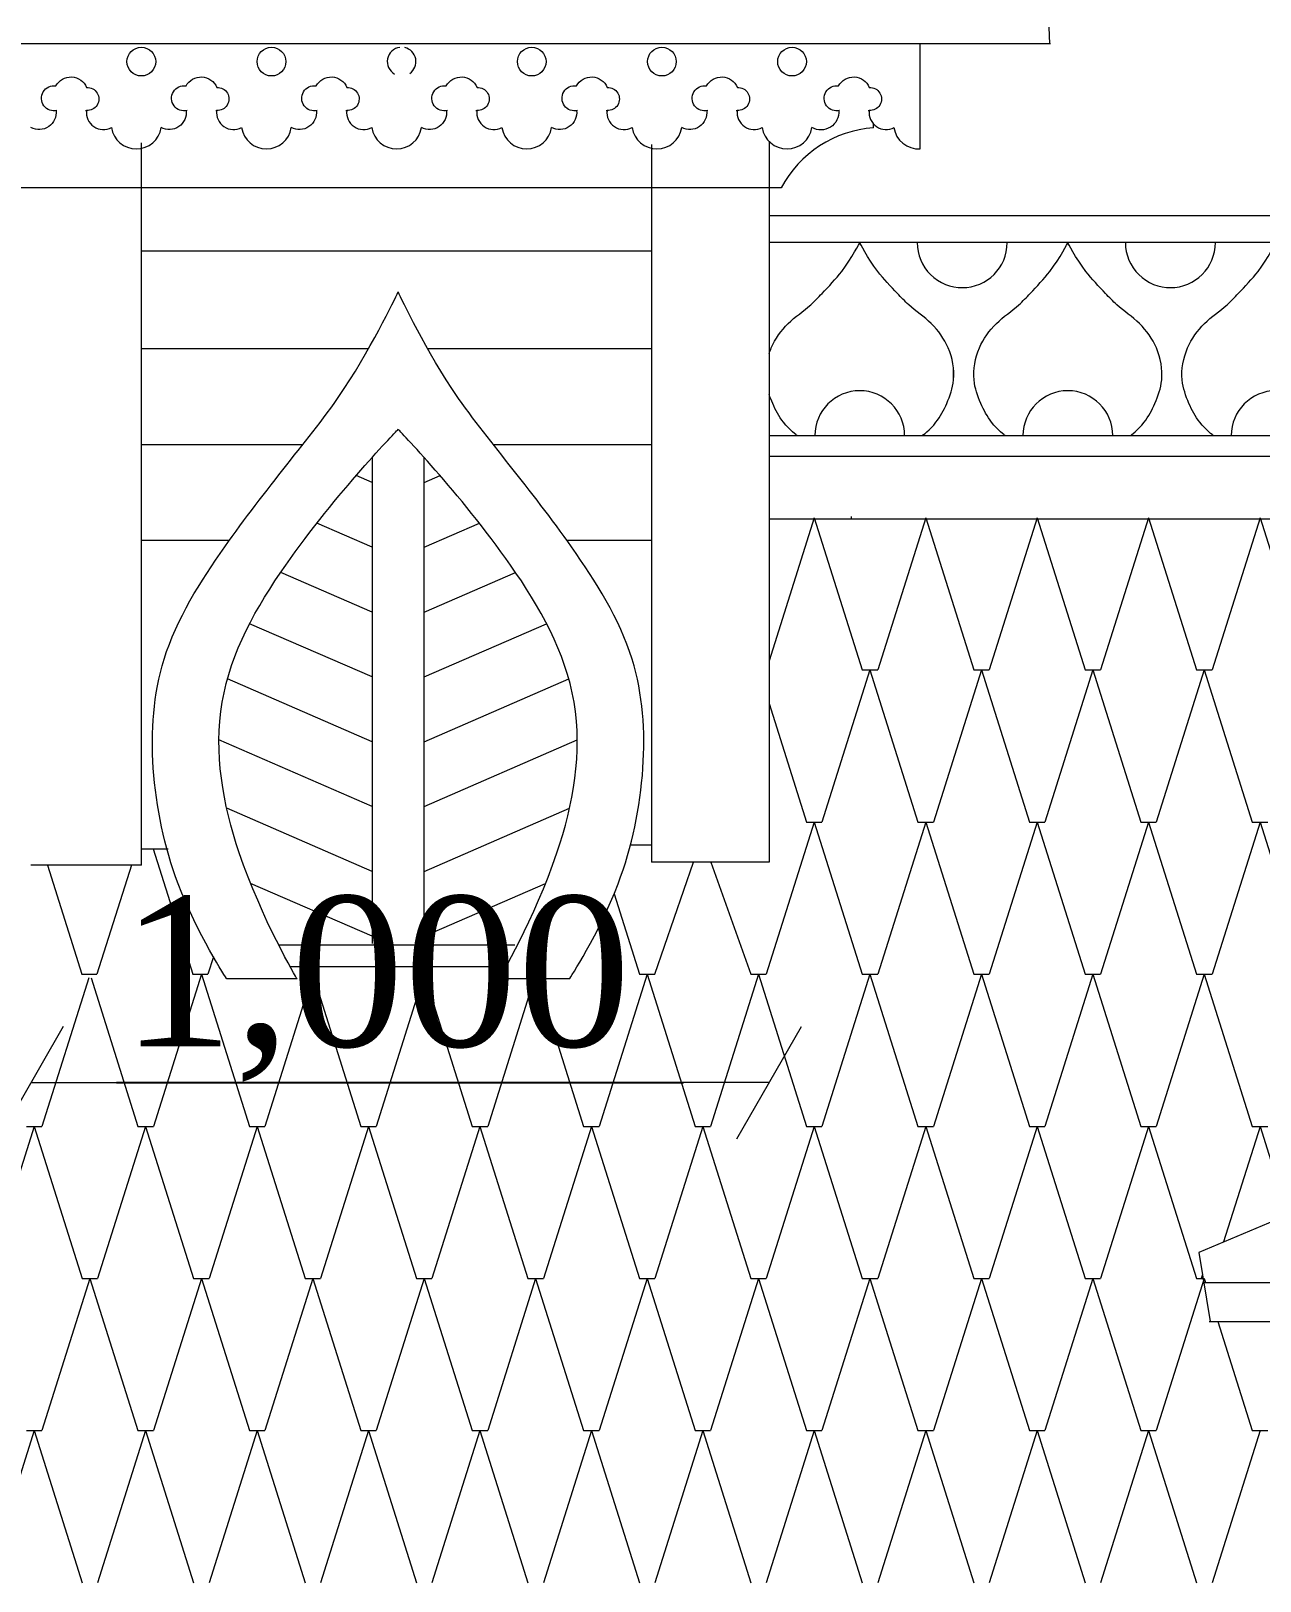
# Model space of a CAD drawing. Header units: millimetres. Extents: x 2399 to 111977, y 1313 to 59551.
# Drawn here: x 9889 to 11526, y 39834 to 41899 of the extents above; entities that cross this region are included whole.
import ezdxf

# ---------------------------------------------------------------- set-up
doc = ezdxf.new("R2010")
doc.units = ezdxf.units.MM
doc.layers.add('dim', color=7, linetype='Continuous')
doc.layers.add('hatch1', color=7, linetype='Continuous', lineweight=20, true_color=0x6a6a6a)
doc.layers.add('main line', color=7, linetype='Continuous', lineweight=13)
doc.styles.add('СГЕНЕРИР_СТИЛЬ_1', font='georgia.ttf')
doc.dimstyles.new('СГЕНЕРИР_СТИЛЬ__6', dxfattribs={"dimtxt": 200, "dimasz": 114, "dimexe": 0.18, "dimexo": 0.0625, "dimgap": 0.09, "dimtad": 1, "dimtih": 1, "dimtoh": 1, "dimdec": 3, "dimlfac": 0.001, "dimzin": 0, "dimdsep": 46, "dimtxsty": 'СГЕНЕРИР_СТИЛЬ_1', "dimblk": 'ARROWHEAD_2', "dimblk1": 'ARROWHEAD_2', "dimblk2": 'ARROWHEAD_2', "dimcen": 0.09, "dimse1": 1, "dimse2": 1, "dimclrd": 7, "dimclre": 7, "dimclrt": 7, "dimadec": 0, "dimazin": 0, "dimtfac": 1, "dimtdec": 4, "dimtmove": 0, "dimatfit": 3, "dimfxl": 1, "dimtolj": 1, "dimtzin": 0, "dimarcsym": 0})

# ---------------------------------------------------------------- blocks, each defined once
blk = doc.blocks.new('ARROWHEAD_2')
at = {"color": 0, "linetype": 'Continuous', "lineweight": 0}
for p, q in [((-0.378, -0.655), (0.378, 0.655)), ((0, 0), (-1, 0))]:
    blk.add_line(p, q, dxfattribs=at)
blk = doc.blocks.new('*D420')
at = {"layer": 'Defpoints', "color": 0, "linetype": 'Continuous', "transparency": 16777216}
for p in [(10872.4, 41197.5), (9888.7, 41022.2), (10872.4, 40497.8)]:
    blk.add_point(p, dxfattribs=at)
at = {"layer": 'dim', "color": 7, "linetype": 'Continuous', "lineweight": -2, "transparency": 16777216}
blk.add_line((10002.7, 40497.8), (10758.4, 40497.8), dxfattribs=at)
at = {"layer": 'dim', "color": 7, "linetype": 'Continuous', "lineweight": -2, "transparency": 16777216, "xscale": 114, "yscale": 114, "zscale": 114, "rotation": 180}
blk.add_blockref('ARROWHEAD_2', (9888.7, 40497.8), dxfattribs=at)
at = {"layer": 'dim', "color": 7, "linetype": 'Continuous', "lineweight": -2, "transparency": 16777216, "xscale": 114, "yscale": 114, "zscale": 114}
blk.add_blockref('ARROWHEAD_2', (10872.4, 40497.8), dxfattribs=at)
at = {"layer": 'dim', "color": 7, "linetype": 'Continuous', "lineweight": 13, "transparency": 16777216, "insert": (10348.1, 40622.5), "char_height": 200, "attachment_point": 5, "style": 'СГЕНЕРИР_СТИЛЬ_1'}
blk.add_mtext('\\A1;1,000', dxfattribs=at)

msp = doc.modelspace()

# ---------------------------------------------------------------- linework, layer by layer
at = {"layer": 'hatch1', "color": 251, "linetype": 'Continuous', "lineweight": 20, "true_color": 0x6a6a6a}
for p, q in [((10932.5017, 41250.1817), (10872.4073, 41059.7445)), ((10932.5017, 41250.1817), (10996.4498, 41047.532)), ((11080.9893, 41250.1817), (11017.0411, 41047.532)), ((11080.9893, 41250.1817), (11144.9374, 41047.532)), ((11229.4769, 41250.1817), (11165.5287, 41047.532)), ((11229.4769, 41250.1817), (11293.425, 41047.532)), ((11377.9644, 41250.1817), (11314.0163, 41047.532)), ((11377.9644, 41250.1817), (11441.9126, 41047.532)), ((11526.452, 41250.1817), (11462.5039, 41047.532)), ((11526.452, 41250.1817), (11590.4002, 41047.532)), ((11006.7455, 41047.532), (10942.7973, 40844.8823)), ((10996.4498, 41047.532), (11017.0411, 41047.532)), ((11006.7455, 41047.532), (11070.6936, 40844.8823)), ((11155.2331, 41047.532), (11091.2849, 40844.8823)), ((11144.9374, 41047.532), (11165.5287, 41047.532)), ((11155.2331, 41047.532), (11219.1812, 40844.8823)), ((11303.7206, 41047.532), (11239.7725, 40844.8823)), ((11293.425, 41047.532), (11314.0163, 41047.532)), ((11303.7206, 41047.532), (11367.6688, 40844.8823)), ((11452.2082, 41047.532), (11388.2601, 40844.8823)), ((11441.9126, 41047.532), (11462.5039, 41047.532)), ((11452.2082, 41047.532), (11516.1564, 40844.8823)), ((10872.4073, 41002.6928), (10922.206, 40844.8823)), ((10932.5017, 40844.8823), (10868.5535, 40642.2326)), ((10922.206, 40844.8823), (10942.7973, 40844.8823)), ((10932.5017, 40844.8823), (10996.4498, 40642.2326)), ((11080.9893, 40844.8823), (11017.0411, 40642.2326)), ((11070.6936, 40844.8823), (11091.2849, 40844.8823)), ((11080.9893, 40844.8823), (11144.9374, 40642.2326)), ((11229.4769, 40844.8823), (11165.5287, 40642.2326)), ((11219.1812, 40844.8823), (11239.7725, 40844.8823)), ((11229.4769, 40844.8823), (11293.425, 40642.2326)), ((11377.9644, 40844.8823), (11314.0163, 40642.2326)), ((11367.6688, 40844.8823), (11388.2601, 40844.8823)), ((11377.9644, 40844.8823), (11441.9126, 40642.2326)), ((11526.452, 40844.8823), (11462.5039, 40642.2326)), ((11516.1564, 40844.8823), (11536.7477, 40844.8823)), ((11526.452, 40844.8823), (11590.4002, 40642.2326)), ((10051.7917, 40809.084), (10104.4433, 40642.2326)), ((9910.7523, 40787.5295), (9956.6022, 40642.2326)), ((10022.6141, 40787.5295), (9976.7643, 40642.2326)), ((10720.066, 40642.2326), (10771.5553, 40791.4833)), ((10794.8912, 40791.4833), (10847.9622, 40642.2326)), ((10665.7375, 40749.1445), (10699.4746, 40642.2326)), ((10131.8856, 40665.3035), (10124.6054, 40642.2326)), ((9965.842, 40637.5097), (9903.3842, 40439.5829)), ((9956.1729, 40642.2326), (9976.7643, 40642.2326)), ((9968.8227, 40637.5097), (10031.2805, 40439.5829)), ((10115.8199, 40642.2326), (10051.8718, 40439.5829)), ((10104.014, 40642.2326), (10124.6054, 40642.2326)), ((10115.8199, 40642.2326), (10179.7681, 40439.5829)), ((10264.3075, 40642.2326), (10200.3594, 40439.5829)), ((10264.3075, 40642.2326), (10264.3075, 40653.6372)), ((10264.3075, 40642.2326), (10328.2557, 40439.5829)), ((10412.7951, 40642.2326), (10348.847, 40439.5829)), ((10412.7951, 40642.2326), (10476.7433, 40439.5829)), ((10709.7703, 40642.2326), (10645.8222, 40439.5829)), ((10699.4746, 40642.2326), (10720.066, 40642.2326)), ((10709.7703, 40642.2326), (10773.7184, 40439.5829)), ((10858.2579, 40642.2326), (10794.3098, 40439.5829)), ((10847.9622, 40642.2326), (10868.5535, 40642.2326)), ((10858.2579, 40642.2326), (10922.206, 40439.5829)), ((11006.7455, 40642.2326), (10942.7973, 40439.5829)), ((10996.4498, 40642.2326), (11017.0411, 40642.2326)), ((11006.7455, 40642.2326), (11070.6936, 40439.5829)), ((11155.2331, 40642.2326), (11091.2849, 40439.5829)), ((11144.9374, 40642.2326), (11165.5287, 40642.2326)), ((11155.2331, 40642.2326), (11219.1812, 40439.5829)), ((11303.7206, 40642.2326), (11239.7725, 40439.5829)), ((11293.425, 40642.2326), (11314.0163, 40642.2326)), ((11303.7206, 40642.2326), (11367.6688, 40439.5829)), ((11452.2082, 40642.2326), (11388.2601, 40439.5829)), ((11441.9126, 40642.2326), (11462.5039, 40642.2326)), ((11452.2082, 40642.2326), (11516.1564, 40439.5829)), ((10559.2779, 40635.8795), (10497.3346, 40439.5829)), ((10563.2875, 40635.8795), (10625.2308, 40439.5829)), ((9893.0886, 40439.5829), (9829.1404, 40236.9332)), ((9882.7929, 40439.5829), (9903.3842, 40439.5829)), ((9893.0886, 40439.5829), (9957.0367, 40236.9332)), ((10041.5761, 40439.5829), (9977.628, 40236.9332)), ((10031.2805, 40439.5829), (10051.8718, 40439.5829)), ((10041.5761, 40439.5829), (10105.5243, 40236.9332)), ((10190.0637, 40439.5829), (10126.1156, 40236.9332)), ((10179.7681, 40439.5829), (10200.3594, 40439.5829)), ((10190.0637, 40439.5829), (10254.0119, 40236.9332)), ((10338.5513, 40439.5829), (10274.6032, 40236.9332)), ((10328.2557, 40439.5829), (10348.847, 40439.5829)), ((10338.5513, 40439.5829), (10402.4995, 40236.9332)), ((10487.0389, 40439.5829), (10423.0908, 40236.9332)), ((10476.7433, 40439.5829), (10497.3346, 40439.5829)), ((10487.0389, 40439.5829), (10550.987, 40236.9332)), ((10635.5265, 40439.5829), (10571.5784, 40236.9332)), ((10625.2308, 40439.5829), (10645.8222, 40439.5829)), ((10635.5265, 40439.5829), (10699.4746, 40236.9332)), ((10784.0141, 40439.5829), (10720.066, 40236.9332)), ((10773.7184, 40439.5829), (10794.3098, 40439.5829)), ((10784.0141, 40439.5829), (10847.9622, 40236.9332)), ((10932.5017, 40439.5829), (10868.5535, 40236.9332)), ((10922.206, 40439.5829), (10942.7973, 40439.5829)), ((10932.5017, 40439.5829), (10996.4498, 40236.9332)), ((11080.9893, 40439.5829), (11017.0411, 40236.9332)), ((11070.6936, 40439.5829), (11091.2849, 40439.5829)), ((11080.9893, 40439.5829), (11144.9374, 40236.9332)), ((11229.4769, 40439.5829), (11165.5287, 40236.9332)), ((11219.1812, 40439.5829), (11239.7725, 40439.5829)), ((11229.4769, 40439.5829), (11293.425, 40236.9332)), ((11377.9644, 40439.5829), (11314.0163, 40236.9332)), ((11367.6688, 40439.5829), (11388.2601, 40439.5829)), ((11377.9644, 40439.5829), (11441.9126, 40236.9332)), ((11526.452, 40439.5829), (11477.8599, 40285.5958)), ((11516.1564, 40439.5829), (11536.7477, 40439.5829)), ((11526.452, 40439.5829), (11563.6449, 40321.7198)), ((9967.3324, 40236.9332), (9903.3842, 40034.2835)), ((9957.0367, 40236.9332), (9977.628, 40236.9332)), ((9967.3324, 40236.9332), (10031.2805, 40034.2835)), ((10115.8199, 40236.9332), (10051.8718, 40034.2835)), ((10105.5243, 40236.9332), (10126.1156, 40236.9332)), ((10115.8199, 40236.9332), (10179.7681, 40034.2835)), ((10264.3075, 40236.9332), (10200.3594, 40034.2835)), ((10254.0119, 40236.9332), (10274.6032, 40236.9332)), ((10264.3075, 40236.9332), (10328.2557, 40034.2835)), ((10412.7951, 40236.9332), (10348.847, 40034.2835)), ((10402.4995, 40236.9332), (10423.0908, 40236.9332)), ((10412.7951, 40236.9332), (10476.7433, 40034.2835)), ((10561.2827, 40236.9332), (10497.3346, 40034.2835)), ((10550.987, 40236.9332), (10571.5784, 40236.9332)), ((10561.2827, 40236.9332), (10625.2308, 40034.2835)), ((10709.7703, 40236.9332), (10645.8222, 40034.2835)), ((10699.4746, 40236.9332), (10720.066, 40236.9332)), ((10709.7703, 40236.9332), (10773.7184, 40034.2835)), ((10858.2579, 40236.9332), (10794.3098, 40034.2835)), ((10847.9622, 40236.9332), (10868.5535, 40236.9332)), ((10858.2579, 40236.9332), (10922.206, 40034.2835)), ((11006.7455, 40236.9332), (10942.7973, 40034.2835)), ((10996.4498, 40236.9332), (11017.0411, 40236.9332)), ((11006.7455, 40236.9332), (11070.6936, 40034.2835)), ((11155.2331, 40236.9332), (11091.2849, 40034.2835)), ((11144.9374, 40236.9332), (11165.5287, 40236.9332)), ((11155.2331, 40236.9332), (11219.1812, 40034.2835)), ((11303.7206, 40236.9332), (11239.7725, 40034.2835)), ((11293.425, 40236.9332), (11314.0163, 40236.9332)), ((11303.7206, 40236.9332), (11367.6688, 40034.2835)), ((11452.2082, 40236.9332), (11388.2601, 40034.2835)), ((11441.9126, 40236.9332), (11452.2082, 40236.9332)), ((11449.6272, 40242.2398), (11447.9527, 40236.9332)), ((11452.2082, 40236.9332), (11453.9428, 40231.4363)), ((11470.3491, 40179.4455), (11516.1564, 40034.2835)), ((9893.0886, 40034.2835), (9829.1404, 39831.6338)), ((9882.7929, 40034.2835), (9903.3842, 40034.2835)), ((9893.0886, 40034.2835), (9957.0367, 39831.6338)), ((10041.5761, 40034.2835), (9977.628, 39831.6338)), ((10031.2805, 40034.2835), (10051.8718, 40034.2835)), ((10041.5761, 40034.2835), (10105.5243, 39831.6338)), ((10190.0637, 40034.2835), (10126.1156, 39831.6338)), ((10179.7681, 40034.2835), (10200.3594, 40034.2835)), ((10190.0637, 40034.2835), (10254.0119, 39831.6338)), ((10338.5513, 40034.2835), (10274.6032, 39831.6338)), ((10328.2557, 40034.2835), (10348.847, 40034.2835)), ((10338.5513, 40034.2835), (10402.4995, 39831.6338)), ((10487.0389, 40034.2835), (10423.0908, 39831.6338)), ((10476.7433, 40034.2835), (10497.3346, 40034.2835)), ((10487.0389, 40034.2835), (10550.987, 39831.6338)), ((10635.5265, 40034.2835), (10571.5784, 39831.6338)), ((10625.2308, 40034.2835), (10645.8222, 40034.2835)), ((10635.5265, 40034.2835), (10699.4746, 39831.6338)), ((10784.0141, 40034.2835), (10720.066, 39831.6338)), ((10773.7184, 40034.2835), (10794.3098, 40034.2835)), ((10784.0141, 40034.2835), (10847.9622, 39831.6338)), ((10932.5017, 40034.2835), (10868.5535, 39831.6338)), ((10922.206, 40034.2835), (10942.7973, 40034.2835)), ((10932.5017, 40034.2835), (10996.4498, 39831.6338)), ((11080.9893, 40034.2835), (11017.0411, 39831.6338)), ((11070.6936, 40034.2835), (11091.2849, 40034.2835)), ((11080.9893, 40034.2835), (11144.9374, 39831.6338)), ((11229.4769, 40034.2835), (11165.5287, 39831.6338)), ((11219.1812, 40034.2835), (11239.7725, 40034.2835)), ((11229.4769, 40034.2835), (11293.425, 39831.6338)), ((11377.9644, 40034.2835), (11314.0163, 39831.6338)), ((11367.6688, 40034.2835), (11388.2601, 40034.2835)), ((11377.9644, 40034.2835), (11441.9126, 39831.6338)), ((11526.452, 40034.2835), (11462.5039, 39831.6338)), ((11516.1564, 40034.2835), (11536.7477, 40034.2835))]:
    msp.add_line(p, q, dxfattribs=at)
at = {"layer": 'main line', "color": 7, "linetype": 'Continuous', "lineweight": 13}
for p, q in [((11246.5149, 41881.7898), (11245.5704, 41903.6763)), ((11247.1565, 41881.7898), (9504.0925, 41881.7898)), ((11073.6023, 41741.7412), (11073.6023, 41881.7898)), ((11011.4659, 41769.8891), (11011.4659, 41774.8906)), ((10872.4073, 41751.6623), (10872.4073, 40791.4833)), ((10035.9453, 40787.5295), (10035.9453, 41749.6819)), ((10715.7007, 41747.7509), (10715.7007, 40791.4833)), ((10888.4958, 41689.8439), (9867.534, 41689.8439)), ((11903.1603, 41652.6094), (10872.4073, 41652.6094)), ((11903.1603, 41616.79), (10872.4073, 41616.79)), ((10416.8478, 41605.4459), (10035.9453, 41605.4459)), ((10715.7007, 41605.4459), (10416.8478, 41605.4459)), ((10338.5725, 41475.3506), (10035.9453, 41475.3506)), ((10715.7007, 41475.3506), (10417.4574, 41475.3506)), ((11118.0981, 41433.8718), (11118.0981, 41449.1308)), ((10872.4073, 41359.6942), (11903.1603, 41359.6942)), ((10250.9453, 41347.6352), (10035.9453, 41347.6352)), ((10715.7007, 41347.6352), (10505.0846, 41347.6352)), ((10343.2685, 41330.4963), (10343.2685, 40683.0234)), ((10412.1949, 41331.1292), (10412.1949, 40680.5499)), ((10872.4073, 41332.2904), (11903.1603, 41332.2904)), ((10343.2685, 41297.2679), (10322.1281, 41306.4569)), ((10412.7614, 41297.2679), (10433.9017, 41306.4569)), ((10343.2685, 41210.9321), (10269.7114, 41242.9049)), ((10412.7614, 41210.9321), (10486.3185, 41242.9049)), ((10982.2652, 41248.5515), (10872.4073, 41248.5515)), ((11905.6445, 41248.5515), (10872.4073, 41248.5515)), ((10982.2652, 41248.5515), (10982.2652, 41252.0607)), ((10152.9933, 41219.9198), (10035.9453, 41219.9198)), ((10715.7007, 41219.9198), (10603.0365, 41219.9198)), ((10343.2685, 41124.5964), (10221.5292, 41177.5123)), ((10412.7614, 41124.5964), (10534.5007, 41177.5123)), ((10343.2685, 41038.2606), (10180.1138, 41109.1784)), ((10412.7614, 41038.2606), (10575.9161, 41109.1784)), ((10343.2685, 40951.9249), (10150.6227, 41035.6613)), ((10412.7614, 40951.9249), (10605.4071, 41035.6613)), ((13217.6823, 41018.2337), (11444.8371, 40271.6899)), ((10343.2685, 40865.5891), (10139.2749, 40954.2581)), ((10412.7614, 40865.5891), (10616.755, 40954.2581)), ((10343.2685, 40779.2533), (10149.5828, 40863.4418)), ((10412.7614, 40779.2533), (10606.447, 40863.4418)), ((10035.9453, 40809.084), (10071.8217, 40809.084)), ((10687.6099, 40814.5401), (10715.7007, 40814.5401)), ((10035.9453, 40787.5295), (9888.7181, 40787.5295)), ((10872.4073, 40791.4833), (10715.7007, 40791.4833)), ((10343.2685, 40692.9176), (10181.4374, 40763.26)), ((10412.7614, 40692.9176), (10574.5925, 40763.26)), ((10218.6939, 40681.531), (10533.5709, 40681.531)), ((10521.7924, 40652.007), (10234.2374, 40652.007)), ((10243.3091, 40635.8795), (10149.7435, 40635.8795)), ((10606.2864, 40635.8795), (10512.7208, 40635.8795)), ((11444.8371, 40271.6899), (11459.8408, 40179.4455)), ((11451.3844, 40231.4363), (14728.6071, 40231.4363)), ((11458.7531, 40179.4455), (14687.6052, 40179.4455))]:
    msp.add_line(p, q, dxfattribs=at)
at = {"layer": 'main line', "color": 7, "linetype": 'Continuous', "lineweight": 13, "flags": 128}
for points in [[(9923.421, 41792.8607, -1.219803903), (9921.9905, 41825.5426, -0.63216014), (9962.9546, 41823.5444, -1.067465283), (9962.7198, 41792.8607, 0.60309642), (9996.1116, 41770.0945)], [(9923.421, 41792.8607, -1.219803903), (9921.9905, 41825.5426, -0.63216014), (9962.9546, 41823.5444, -1.067465283), (9962.7198, 41792.8607, 0.60309642), (9996.1116, 41770.0945)], [(9923.421, 41792.8607, -1.219803903), (9921.9905, 41825.5426, -0.63216014), (9962.9546, 41823.5444, -1.067465283), (9962.7198, 41792.8607, 0.60309642), (9996.1116, 41770.0945)], [(9923.421, 41792.8607, -1.219803903), (9921.9905, 41825.5426, -0.63216014), (9962.9546, 41823.5444, -1.067465283), (9962.7198, 41792.8607, 0.60309642), (9996.1116, 41770.0945)], [(9923.421, 41792.8607, -1.219803903), (9921.9905, 41825.5426, -0.63216014), (9962.9546, 41823.5444, -1.067465283), (9962.7198, 41792.8607, 0.60309642), (9996.1116, 41770.0945)], [(9923.421, 41792.8607, -1.219803903), (9921.9905, 41825.5426, -0.63216014), (9962.9546, 41823.5444, -1.067465283), (9962.7198, 41792.8607, 0.60309642), (9996.1116, 41770.0945)], [(10096.8329, 41792.8607, -1.219803903), (10095.4025, 41825.5426, -0.63216014), (10136.3665, 41823.5444, -1.067465283), (10136.1318, 41792.8607, 0.60309642), (10169.5235, 41770.0945)], [(10096.8329, 41792.8607, -1.219803903), (10095.4025, 41825.5426, -0.63216014), (10136.3665, 41823.5444, -1.067465283), (10136.1318, 41792.8607, 0.60309642), (10169.5235, 41770.0945)], [(10096.8329, 41792.8607, -1.219803903), (10095.4025, 41825.5426, -0.63216014), (10136.3665, 41823.5444, -1.067465283), (10136.1318, 41792.8607, 0.60309642), (10169.5235, 41770.0945)], [(10096.8329, 41792.8607, -1.219803903), (10095.4025, 41825.5426, -0.63216014), (10136.3665, 41823.5444, -1.067465283), (10136.1318, 41792.8607, 0.60309642), (10169.5235, 41770.0945)], [(10096.8329, 41792.8607, -1.219803903), (10095.4025, 41825.5426, -0.63216014), (10136.3665, 41823.5444, -1.067465283), (10136.1318, 41792.8607, 0.60309642), (10169.5235, 41770.0945)], [(10096.8329, 41792.8607, -1.219803903), (10095.4025, 41825.5426, -0.63216014), (10136.3665, 41823.5444, -1.067465283), (10136.1318, 41792.8607, 0.60309642), (10169.5235, 41770.0945)], [(10270.2449, 41792.8607, -1.219803903), (10268.8145, 41825.5426, -0.63216014), (10309.7785, 41823.5444, -1.067465283), (10309.5437, 41792.8607, 0.60309642), (10342.9355, 41770.0945)], [(10270.2449, 41792.8607, -1.219803903), (10268.8145, 41825.5426, -0.63216014), (10309.7785, 41823.5444, -1.067465283), (10309.5437, 41792.8607, 0.60309642), (10342.9355, 41770.0945)], [(10270.2449, 41792.8607, -1.219803903), (10268.8145, 41825.5426, -0.63216014), (10309.7785, 41823.5444, -1.067465283), (10309.5437, 41792.8607, 0.60309642), (10342.9355, 41770.0945)], [(10270.2449, 41792.8607, -1.219803903), (10268.8145, 41825.5426, -0.63216014), (10309.7785, 41823.5444, -1.067465283), (10309.5437, 41792.8607, 0.60309642), (10342.9355, 41770.0945)], [(10270.2449, 41792.8607, -1.219803903), (10268.8145, 41825.5426, -0.63216014), (10309.7785, 41823.5444, -1.067465283), (10309.5437, 41792.8607, 0.60309642), (10342.9355, 41770.0945)], [(10270.2449, 41792.8607, -1.219803903), (10268.8145, 41825.5426, -0.63216014), (10309.7785, 41823.5444, -1.067465283), (10309.5437, 41792.8607, 0.60309642), (10342.9355, 41770.0945)], [(10443.6569, 41792.8607, -1.219803903), (10442.2264, 41825.5426, -0.63216014), (10483.1905, 41823.5444, -1.067465283), (10482.9557, 41792.8607, 0.60309642), (10516.3475, 41770.0945)], [(10443.6569, 41792.8607, -1.219803903), (10442.2264, 41825.5426, -0.63216014), (10483.1905, 41823.5444, -1.067465283), (10482.9557, 41792.8607, 0.60309642), (10516.3475, 41770.0945)], [(10443.6569, 41792.8607, -1.219803903), (10442.2264, 41825.5426, -0.63216014), (10483.1905, 41823.5444, -1.067465283), (10482.9557, 41792.8607, 0.60309642), (10516.3475, 41770.0945)], [(10443.6569, 41792.8607, -1.219803903), (10442.2264, 41825.5426, -0.63216014), (10483.1905, 41823.5444, -1.067465283), (10482.9557, 41792.8607, 0.60309642), (10516.3475, 41770.0945)], [(10443.6569, 41792.8607, -1.219803903), (10442.2264, 41825.5426, -0.63216014), (10483.1905, 41823.5444, -1.067465283), (10482.9557, 41792.8607, 0.60309642), (10516.3475, 41770.0945)], [(10443.6569, 41792.8607, -1.219803903), (10442.2264, 41825.5426, -0.63216014), (10483.1905, 41823.5444, -1.067465283), (10482.9557, 41792.8607, 0.60309642), (10516.3475, 41770.0945)], [(10617.0688, 41792.8607, -1.219803903), (10615.6384, 41825.5426, -0.63216014), (10656.6024, 41823.5444, -1.067465283), (10656.3677, 41792.8607, 0.60309642), (10689.7594, 41770.0945)], [(10617.0688, 41792.8607, -1.219803903), (10615.6384, 41825.5426, -0.63216014), (10656.6024, 41823.5444, -1.067465283), (10656.3677, 41792.8607, 0.60309642), (10689.7594, 41770.0945)], [(10617.0688, 41792.8607, -1.219803903), (10615.6384, 41825.5426, -0.63216014), (10656.6024, 41823.5444, -1.067465283), (10656.3677, 41792.8607, 0.60309642), (10689.7594, 41770.0945)], [(10617.0688, 41792.8607, -1.219803903), (10615.6384, 41825.5426, -0.63216014), (10656.6024, 41823.5444, -1.067465283), (10656.3677, 41792.8607, 0.60309642), (10689.7594, 41770.0945)], [(10617.0688, 41792.8607, -1.219803903), (10615.6384, 41825.5426, -0.63216014), (10656.6024, 41823.5444, -1.067465283), (10656.3677, 41792.8607, 0.60309642), (10689.7594, 41770.0945)], [(10617.0688, 41792.8607, -1.219803903), (10615.6384, 41825.5426, -0.63216014), (10656.6024, 41823.5444, -1.067465283), (10656.3677, 41792.8607, 0.60309642), (10689.7594, 41770.0945)], [(10790.4808, 41792.8607, -1.219803903), (10789.0504, 41825.5426, -0.63216014), (10830.0144, 41823.5444, -1.067465283), (10829.7796, 41792.8607, 0.60309642), (10863.1714, 41770.0945)], [(10790.4808, 41792.8607, -1.219803903), (10789.0504, 41825.5426, -0.63216014), (10830.0144, 41823.5444, -1.067465283), (10829.7796, 41792.8607, 0.60309642), (10863.1714, 41770.0945)], [(10790.4808, 41792.8607, -1.219803903), (10789.0504, 41825.5426, -0.63216014), (10830.0144, 41823.5444, -1.067465283), (10829.7796, 41792.8607, 0.60309642), (10863.1714, 41770.0945)], [(10790.4808, 41792.8607, -1.219803903), (10789.0504, 41825.5426, -0.63216014), (10830.0144, 41823.5444, -1.067465283), (10829.7796, 41792.8607, 0.60309642), (10863.1714, 41770.0945)], [(10790.4808, 41792.8607, -1.219803903), (10789.0504, 41825.5426, -0.63216014), (10830.0144, 41823.5444, -1.067465283), (10829.7796, 41792.8607, 0.60309642), (10863.1714, 41770.0945)], [(10790.4808, 41792.8607, -1.219803903), (10789.0504, 41825.5426, -0.63216014), (10830.0144, 41823.5444, -1.067465283), (10829.7796, 41792.8607, 0.60309642), (10863.1714, 41770.0945)], [(10966.3475, 41792.8607, -1.219803903), (10964.9171, 41825.5426, -0.63216014), (11005.8811, 41823.5444, -1.067465283), (11005.6463, 41792.8607, 0.60309642), (11039.0381, 41770.0945)], [(10966.3475, 41792.8607, -1.219803903), (10964.9171, 41825.5426, -0.63216014), (11005.8811, 41823.5444, -1.067465283), (11005.6463, 41792.8607, 0.60309642), (11039.0381, 41770.0945)], [(10966.3475, 41792.8607, -1.219803903), (10964.9171, 41825.5426, -0.63216014), (11005.8811, 41823.5444, -1.067465283), (11005.6463, 41792.8607, 0.60309642), (11039.0381, 41770.0945)], [(10966.3475, 41792.8607, -1.219803903), (10964.9171, 41825.5426, -0.63216014), (11005.8811, 41823.5444, -1.067465283), (11005.6463, 41792.8607, 0.60309642), (11039.0381, 41770.0945)], [(10966.3475, 41792.8607, -1.219803903), (10964.9171, 41825.5426, -0.63216014), (11005.8811, 41823.5444, -1.067465283), (11005.6463, 41792.8607, 0.60309642), (11039.0381, 41770.0945)], [(10966.3475, 41792.8607, -1.219803903), (10964.9171, 41825.5426, -0.63216014), (11005.8811, 41823.5444, -1.067465283), (11005.6463, 41792.8607, 0.60309642), (11039.0381, 41770.0945)], [(9922.2233, 41792.8607, -0.60309642), (9888.8315, 41770.0945)], [(9922.2233, 41792.8607, -0.60309642), (9888.8315, 41770.0945)], [(9922.2233, 41792.8607, -0.60309642), (9888.8315, 41770.0945)], [(9922.2233, 41792.8607, -0.60309642), (9888.8315, 41770.0945)], [(9922.2233, 41792.8607, -0.60309642), (9888.8315, 41770.0945)], [(9922.2233, 41792.8607, -0.60309642), (9888.8315, 41770.0945)], [(9961.5221, 41792.8607, 0.017938026), (9962.6935, 41792.6169)], [(9961.5221, 41792.8607, 0.017938026), (9962.6935, 41792.6169)], [(9961.5221, 41792.8607, 0.017938026), (9962.6935, 41792.6169)], [(9961.5221, 41792.8607, 0.017938026), (9962.6935, 41792.6169)], [(9961.5221, 41792.8607, 0.017938026), (9962.6935, 41792.6169)], [(9961.5221, 41792.8607, 0.017938026), (9962.6935, 41792.6169)], [(10095.6352, 41792.8607, -0.60309642), (10062.2435, 41770.0945)], [(10095.6352, 41792.8607, -0.60309642), (10062.2435, 41770.0945)], [(10095.6352, 41792.8607, -0.60309642), (10062.2435, 41770.0945)], [(10095.6352, 41792.8607, -0.60309642), (10062.2435, 41770.0945)], [(10095.6352, 41792.8607, -0.60309642), (10062.2435, 41770.0945)], [(10095.6352, 41792.8607, -0.60309642), (10062.2435, 41770.0945)], [(10134.9341, 41792.8607, 0.017938026), (10136.1054, 41792.6169)], [(10134.9341, 41792.8607, 0.017938026), (10136.1054, 41792.6169)], [(10134.9341, 41792.8607, 0.017938026), (10136.1054, 41792.6169)], [(10134.9341, 41792.8607, 0.017938026), (10136.1054, 41792.6169)], [(10134.9341, 41792.8607, 0.017938026), (10136.1054, 41792.6169)], [(10134.9341, 41792.8607, 0.017938026), (10136.1054, 41792.6169)], [(10269.0472, 41792.8607, -0.60309642), (10235.6554, 41770.0945)], [(10269.0472, 41792.8607, -0.60309642), (10235.6554, 41770.0945)], [(10269.0472, 41792.8607, -0.60309642), (10235.6554, 41770.0945)], [(10269.0472, 41792.8607, -0.60309642), (10235.6554, 41770.0945)], [(10269.0472, 41792.8607, -0.60309642), (10235.6554, 41770.0945)], [(10269.0472, 41792.8607, -0.60309642), (10235.6554, 41770.0945)], [(10308.346, 41792.8607, 0.017938026), (10309.5174, 41792.6169)], [(10308.346, 41792.8607, 0.017938026), (10309.5174, 41792.6169)], [(10308.346, 41792.8607, 0.017938026), (10309.5174, 41792.6169)], [(10308.346, 41792.8607, 0.017938026), (10309.5174, 41792.6169)], [(10308.346, 41792.8607, 0.017938026), (10309.5174, 41792.6169)], [(10308.346, 41792.8607, 0.017938026), (10309.5174, 41792.6169)], [(10442.4592, 41792.8607, -0.60309642), (10409.0674, 41770.0945)], [(10442.4592, 41792.8607, -0.60309642), (10409.0674, 41770.0945)], [(10442.4592, 41792.8607, -0.60309642), (10409.0674, 41770.0945)], [(10442.4592, 41792.8607, -0.60309642), (10409.0674, 41770.0945)], [(10442.4592, 41792.8607, -0.60309642), (10409.0674, 41770.0945)], [(10442.4592, 41792.8607, -0.60309642), (10409.0674, 41770.0945)], [(10481.758, 41792.8607, 0.017938026), (10482.9293, 41792.6169)], [(10481.758, 41792.8607, 0.017938026), (10482.9293, 41792.6169)], [(10481.758, 41792.8607, 0.017938026), (10482.9293, 41792.6169)], [(10481.758, 41792.8607, 0.017938026), (10482.9293, 41792.6169)], [(10481.758, 41792.8607, 0.017938026), (10482.9293, 41792.6169)], [(10481.758, 41792.8607, 0.017938026), (10482.9293, 41792.6169)], [(10615.8711, 41792.8607, -0.60309642), (10582.4794, 41770.0945)], [(10615.8711, 41792.8607, -0.60309642), (10582.4794, 41770.0945)], [(10615.8711, 41792.8607, -0.60309642), (10582.4794, 41770.0945)], [(10615.8711, 41792.8607, -0.60309642), (10582.4794, 41770.0945)], [(10615.8711, 41792.8607, -0.60309642), (10582.4794, 41770.0945)], [(10615.8711, 41792.8607, -0.60309642), (10582.4794, 41770.0945)], [(10655.17, 41792.8607, 0.017938026), (10656.3413, 41792.6169)], [(10655.17, 41792.8607, 0.017938026), (10656.3413, 41792.6169)], [(10655.17, 41792.8607, 0.017938026), (10656.3413, 41792.6169)], [(10655.17, 41792.8607, 0.017938026), (10656.3413, 41792.6169)], [(10655.17, 41792.8607, 0.017938026), (10656.3413, 41792.6169)], [(10655.17, 41792.8607, 0.017938026), (10656.3413, 41792.6169)], [(10789.2831, 41792.8607, -0.60309642), (10755.8913, 41770.0945)], [(10789.2831, 41792.8607, -0.60309642), (10755.8913, 41770.0945)], [(10789.2831, 41792.8607, -0.60309642), (10755.8913, 41770.0945)], [(10789.2831, 41792.8607, -0.60309642), (10755.8913, 41770.0945)], [(10789.2831, 41792.8607, -0.60309642), (10755.8913, 41770.0945)], [(10789.2831, 41792.8607, -0.60309642), (10755.8913, 41770.0945)], [(10828.5819, 41792.8607, 0.017938026), (10829.7533, 41792.6169)], [(10828.5819, 41792.8607, 0.017938026), (10829.7533, 41792.6169)], [(10828.5819, 41792.8607, 0.017938026), (10829.7533, 41792.6169)], [(10828.5819, 41792.8607, 0.017938026), (10829.7533, 41792.6169)], [(10828.5819, 41792.8607, 0.017938026), (10829.7533, 41792.6169)], [(10828.5819, 41792.8607, 0.017938026), (10829.7533, 41792.6169)], [(10965.1498, 41792.8607, -0.60309642), (10929.3033, 41770.0945)], [(10966.3475, 41792.8607, -0.017938026), (10965.1761, 41792.6169)], [(11004.4486, 41792.8607, 0.017938026), (11005.62, 41792.6169)], [(11004.4486, 41792.8607, 0.017938026), (11005.62, 41792.6169)], [(11004.4486, 41792.8607, 0.017938026), (11005.62, 41792.6169)], [(11004.4486, 41792.8607, 0.017938026), (11005.62, 41792.6169)], [(11004.4486, 41792.8607, 0.017938026), (11005.62, 41792.6169)], [(11004.4486, 41792.8607, 0.017938026), (11005.62, 41792.6169)]]:
    msp.add_lwpolyline(points, format="xyb", dxfattribs=at)
at = {"layer": 'main line', "color": 7, "linetype": 'Continuous', "lineweight": 13}
for centre in [(10035.8463, 41857.9734), (10035.8463, 41857.9734), (10035.8463, 41857.9734), (10035.8463, 41857.9734), (10035.8463, 41857.9734), (10035.8463, 41857.9734), (10209.2582, 41857.9734), (10209.2582, 41857.9734), (10209.2582, 41857.9734), (10209.2582, 41857.9734), (10209.2582, 41857.9734), (10209.2582, 41857.9734), (10556.0822, 41857.9734), (10556.0822, 41857.9734), (10556.0822, 41857.9734), (10556.0822, 41857.9734), (10556.0822, 41857.9734), (10556.0822, 41857.9734), (10729.4941, 41857.9734), (10729.4941, 41857.9734), (10729.4941, 41857.9734), (10729.4941, 41857.9734), (10729.4941, 41857.9734), (10729.4941, 41857.9734), (10902.9061, 41857.9734), (10902.9061, 41857.9734), (10902.9061, 41857.9734), (10902.9061, 41857.9734), (10902.9061, 41857.9734), (10902.9061, 41857.9734)]:
    msp.add_circle(centre, 19.1338, dxfattribs=at)
for centre, radius, start, end in [((10382.6702, 41857.9734), 19.1338, 97.3356794, 240.7549408), ((10382.6702, 41857.9734), 19.1338, 97.3356794, 240.7549408), ((10382.6702, 41857.9734), 19.1338, 97.3356794, 240.7549408), ((10382.6702, 41857.9734), 19.1338, 97.3356794, 240.7549408), ((10382.6702, 41857.9734), 19.1338, 97.3356794, 240.7549408), ((10382.6702, 41857.9734), 19.1338, 97.3356794, 240.7549408), ((10382.6702, 41857.9734), 19.1338, 304.4141149, 77.495265), ((10382.6702, 41857.9734), 19.1338, 304.4141149, 77.495265), ((10382.6702, 41857.9734), 19.1338, 304.4141149, 77.495265), ((10382.6702, 41857.9734), 19.1338, 304.4141149, 77.495265), ((10382.6702, 41857.9734), 19.1338, 304.4141149, 77.495265), ((10382.6702, 41857.9734), 19.1338, 304.4141149, 77.495265), ((10029.1775, 41775.133), 33.4476, 188.6639434, 351.3360566), ((10202.5895, 41775.133), 33.4476, 188.6639434, 351.3360566), ((10376.0015, 41775.133), 33.4476, 188.6639434, 351.3360566), ((10549.4134, 41775.133), 33.4476, 188.6639434, 351.3360566), ((10722.8254, 41775.133), 33.4476, 188.6639434, 351.3360566), ((10896.2373, 41775.133), 33.4476, 188.6639434, 351.3360566), ((11022.6946, 41618.1594), 152.1446, 94.2324514, 151.8903814), ((11071.6709, 41775.133), 33.4476, 188.6639434, 273.3103818), ((11129.6793, 41616.79), 59.9168, 180, 270.7373388), ((11129.6793, 41616.79), 59.9168, 270, 0), ((11407.0319, 41616.79), 59.9168, 180, 270.7373388), ((11407.0319, 41616.79), 59.9168, 270, 0), ((10993.0981, 41359.6942), 59.814, 0, 180), ((11270.4506, 41359.6942), 59.814, 0, 180), ((11547.8032, 41359.6942), 59.814, 0, 180)]:
    msp.add_arc(centre, radius, start, end, dxfattribs=at)
for points, knots in [([(10872.4073, 41469.1335), (10873.2419, 41471.6093), (10874.1803, 41474.055), (10875.216, 41476.4638), (10880.4848, 41488.7171), (10888.2209, 41499.7164), (10897.7647, 41509.0341), (10907.1036, 41518.1519), (10918.1327, 41525.3451), (10927.8296, 41534.0882), (10933.095, 41538.8357), (10937.9974, 41543.96), (10942.8621, 41549.1207), (10951.8969, 41558.7053), (10961.1351, 41568.1264), (10969.1689, 41578.5592), (10982.9453, 41596.4495), (10993.0981, 41616.79), (10993.0981, 41616.79)], [0, 0, 0, 0, 1, 1, 1, 2, 2, 2, 3, 3, 3, 4, 4, 4, 5, 5, 5, 6, 6, 6, 6]), ([(11076.5307, 41359.6942), (11076.5307, 41359.6942), (11086.8311, 41367.476), (11094.6949, 41377.5001), (11100.6607, 41385.1047), (11105.2475, 41393.6763), (11109.1011, 41402.5542), (11113.4577, 41412.591), (11117.0428, 41422.9895), (11118.0981, 41433.8718), (11119.5091, 41448.4224), (11116.7612, 41463.0191), (11110.9801, 41476.4638), (11105.7113, 41488.7171), (11097.9752, 41499.7164), (11088.4314, 41509.0341), (11079.0925, 41518.1519), (11068.0634, 41525.3451), (11058.3665, 41534.0882), (11053.1011, 41538.8357), (11048.1987, 41543.96), (11043.334, 41549.1207), (11034.2992, 41558.7053), (11025.0611, 41568.1264), (11017.0272, 41578.5592), (11003.2508, 41596.4495), (10993.0981, 41616.79), (10993.0981, 41616.79)], [0, 0, 0, 0, 1, 1, 1, 2, 2, 2, 3, 3, 3, 4, 4, 4, 5, 5, 5, 6, 6, 6, 7, 7, 7, 8, 8, 8, 9, 9, 9, 9]), ([(11187.0179, 41359.6942), (11187.0179, 41359.6942), (11176.7176, 41367.476), (11168.8537, 41377.5001), (11162.8879, 41385.1047), (11158.3012, 41393.6763), (11154.4476, 41402.5542), (11150.091, 41412.591), (11146.5059, 41422.9895), (11145.4506, 41433.8718), (11144.0396, 41448.4224), (11146.7874, 41463.0191), (11152.5686, 41476.4638), (11157.8374, 41488.7171), (11165.5735, 41499.7164), (11175.1172, 41509.0341), (11184.4562, 41518.1519), (11195.4852, 41525.3451), (11205.1822, 41534.0882), (11210.4476, 41538.8357), (11215.35, 41543.96), (11220.2146, 41549.1207), (11229.2494, 41558.7053), (11238.4876, 41568.1264), (11246.5214, 41578.5592), (11260.2978, 41596.4495), (11270.4506, 41616.79), (11270.4506, 41616.79)], [0, 0, 0, 0, 1, 1, 1, 2, 2, 2, 3, 3, 3, 4, 4, 4, 5, 5, 5, 6, 6, 6, 7, 7, 7, 8, 8, 8, 9, 9, 9, 9]), ([(11353.8833, 41359.6942), (11353.8833, 41359.6942), (11364.1836, 41367.476), (11372.0475, 41377.5001), (11378.0133, 41385.1047), (11382.6, 41393.6763), (11386.4536, 41402.5542), (11390.8102, 41412.591), (11394.3953, 41422.9895), (11395.4506, 41433.8718), (11396.8616, 41448.4224), (11394.1138, 41463.0191), (11388.3327, 41476.4638), (11383.0639, 41488.7171), (11375.3277, 41499.7164), (11365.784, 41509.0341), (11356.445, 41518.1519), (11345.416, 41525.3451), (11335.719, 41534.0882), (11330.4536, 41538.8357), (11325.5512, 41543.96), (11320.6866, 41549.1207), (11311.6518, 41558.7053), (11302.4136, 41568.1264), (11294.3798, 41578.5592), (11280.6034, 41596.4495), (11270.4506, 41616.79), (11270.4506, 41616.79)], [0, 0, 0, 0, 1, 1, 1, 2, 2, 2, 3, 3, 3, 4, 4, 4, 5, 5, 5, 6, 6, 6, 7, 7, 7, 8, 8, 8, 9, 9, 9, 9]), ([(11464.3705, 41359.6942), (11464.3705, 41359.6942), (11454.0701, 41367.476), (11446.2063, 41377.5001), (11440.2405, 41385.1047), (11435.6538, 41393.6763), (11431.8002, 41402.5542), (11427.4436, 41412.591), (11423.8584, 41422.9895), (11422.8032, 41433.8718), (11421.3921, 41448.4224), (11424.14, 41463.0191), (11429.9211, 41476.4638), (11435.1899, 41488.7171), (11442.926, 41499.7164), (11452.4698, 41509.0341), (11461.8087, 41518.1519), (11472.8378, 41525.3451), (11482.5347, 41534.0882), (11487.8001, 41538.8357), (11492.7025, 41543.96), (11497.5672, 41549.1207), (11506.602, 41558.7053), (11515.8402, 41568.1264), (11523.874, 41578.5592), (11537.6504, 41596.4495), (11547.8032, 41616.79), (11547.8032, 41616.79)], [0, 0, 0, 0, 1, 1, 1, 2, 2, 2, 3, 3, 3, 4, 4, 4, 5, 5, 5, 6, 6, 6, 7, 7, 7, 8, 8, 8, 9, 9, 9, 9]), ([(10149.7435, 40635.8795), (10149.7435, 40635.8795), (10110.1407, 40696.0321), (10084.9128, 40762.775), (10066.2515, 40812.1451), (10055.4232, 40864.1254), (10051.838, 40916.8049), (10048.5074, 40965.7443), (10051.7412, 41014.9861), (10066.2131, 41061.7953), (10083.0561, 41116.2738), (10114.3471, 41164.6775), (10147.0564, 41211.4959), (10173.2766, 41249.0263), (10201.567, 41285.0325), (10229.8733, 41321.012), (10256.0513, 41354.2863), (10283.0076, 41387.0164), (10306.3126, 41422.3585), (10346.9584, 41483.998), (10378.0149, 41551.2876), (10378.0149, 41551.2876)], [0, 0, 0, 0, 1, 1, 1, 2, 2, 2, 3, 3, 3, 4, 4, 4, 5, 5, 5, 6, 6, 6, 7, 7, 7, 7]), ([(10606.2864, 40635.8795), (10606.2864, 40635.8795), (10645.8891, 40696.0321), (10671.1171, 40762.775), (10689.7783, 40812.1451), (10700.6067, 40864.1254), (10704.1918, 40916.8049), (10707.5224, 40965.7443), (10704.2886, 41014.9861), (10689.8168, 41061.7953), (10672.9738, 41116.2738), (10641.6827, 41164.6775), (10608.9735, 41211.4959), (10582.7532, 41249.0263), (10554.4628, 41285.0325), (10526.1566, 41321.012), (10499.9785, 41354.2863), (10473.0223, 41387.0164), (10449.7173, 41422.3585), (10409.0714, 41483.998), (10378.0149, 41551.2876), (10378.0149, 41551.2876)], [0, 0, 0, 0, 1, 1, 1, 2, 2, 2, 3, 3, 3, 4, 4, 4, 5, 5, 5, 6, 6, 6, 7, 7, 7, 7]), ([(10909.6654, 41359.6942), (10909.6654, 41359.6942), (10899.365, 41367.476), (10891.5012, 41377.5001), (10885.5354, 41385.1047), (10880.9486, 41393.6763), (10877.0951, 41402.5542), (10875.3764, 41406.5135), (10873.7779, 41410.5292), (10872.4073, 41414.6086)], [0, 0, 0, 0, 1, 1, 1, 2, 2, 2, 3, 3, 3, 3]), ([(10243.3091, 40635.8795), (10243.3091, 40635.8795), (10195.9436, 40716.2332), (10166.372, 40803.9177), (10144.4968, 40868.7814), (10132.1659, 40937.3329), (10143.6353, 41004.6307), (10155.0319, 41071.5017), (10189.125, 41131.4646), (10228.2304, 41187.178), (10295.7574, 41283.3838), (10378.0149, 41368.1225), (10378.0149, 41368.1225)], [0, 0, 0, 0, 1, 1, 1, 2, 2, 2, 3, 3, 3, 4, 4, 4, 4]), ([(10512.7208, 40635.8795), (10512.7208, 40635.8795), (10560.0863, 40716.2332), (10589.6578, 40803.9177), (10611.5331, 40868.7814), (10623.864, 40937.3329), (10612.3946, 41004.6307), (10600.9979, 41071.5017), (10566.9048, 41131.4646), (10527.7995, 41187.178), (10460.2725, 41283.3838), (10378.0149, 41368.1225), (10378.0149, 41368.1225)], [0, 0, 0, 0, 1, 1, 1, 2, 2, 2, 3, 3, 3, 4, 4, 4, 4])]:
    msp.add_open_spline(points, degree=3, knots=knots, dxfattribs=at)

# ---------------------------------------------------------------- dimensions: what is measured, and where the dimension line sits
at = {"layer": 'dim', "color": 7, "linetype": 'Continuous', "lineweight": 13}
dim = msp.add_linear_dim(base=(10872.4073, 40497.8187), p1=(9888.7181, 41022.1542), p2=(10872.4073, 41197.5031), text='1,000', dimstyle='СГЕНЕРИР_СТИЛЬ__6', dxfattribs=at)
dim.commit()
dim.dimension.update_dxf_attribs({"geometry": '*D420', "text_midpoint": (10348.0787, 40497.8187), "dimtype": 160})

doc.saveas('drawing.dxf')
